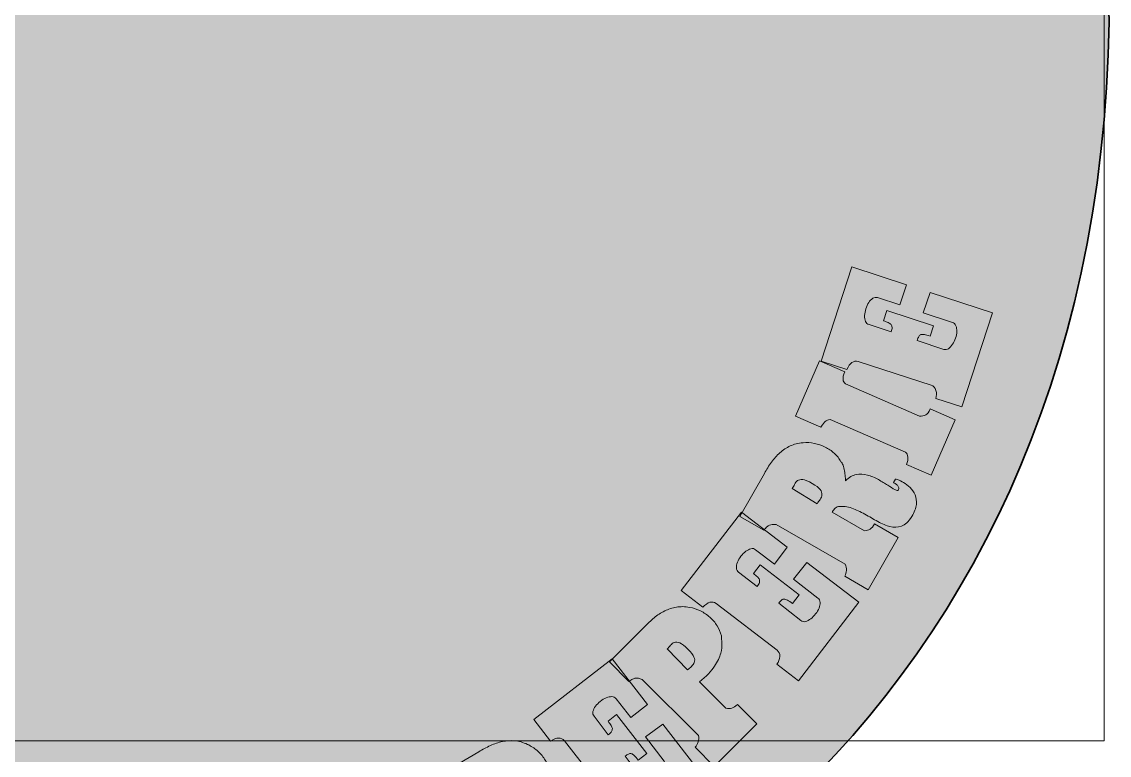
# Model space of a CAD drawing. Header units: millimetres. Extents: x 126.2 to 196.2, y -118.3 to -26.3.
# Drawn here: x 161.15 to 196.15, y -95.95 to -72.33 of the extents above; entities that cross this region are included whole.
import ezdxf

# ---------------------------------------------------------------- set-up
doc = ezdxf.new("R2010")
doc.units = ezdxf.units.MM
doc.header["$MEASUREMENT"] = 0
doc.layers.add('Layer 1', color=7, linetype='Continuous', lineweight=0)
picture_1 = doc.add_image_def('image1.png', size_in_pixel=(2001, 1330))

# ---------------------------------------------------------------- blocks, each defined once
blk = doc.blocks.new('Block_1')
at = {"layer": 'Layer 1'}
h = blk.add_hatch(color=250, dxfattribs=at)
h.dxf.hatch_style = 2
edge = h.paths.add_edge_path()
edge.add_spline(control_points=[(187.865, -80.229), (187.865, -80.229), (189.63, -80.804), (189.63, -80.804), (189.63, -80.804), (189.419, -81.453), (189.419, -81.453), (189.419, -81.453), (188.695, -81.217), (188.695, -81.217), (188.641, -81.2), (188.591, -81.207), (188.544, -81.238), (188.496, -81.269), (188.453, -81.314), (188.413, -81.373), (188.373, -81.433), (188.342, -81.5), (188.32, -81.574), (188.298, -81.648), (188.285, -81.721), (188.282, -81.793), (188.279, -81.864), (188.289, -81.927), (188.31, -81.98), (188.332, -82.034), (188.369, -82.069), (188.423, -82.086), (188.423, -82.086), (189.137, -82.319), (189.137, -82.319), (189.157, -82.259), (189.166, -82.211), (189.165, -82.175), (189.163, -82.139), (189.153, -82.109), (189.133, -82.084), (189.113, -82.059), (189.082, -82.038), (189.04, -82.02), (188.998, -82.003), (188.946, -81.984), (188.886, -81.964), (188.886, -81.964), (188.994, -81.632), (188.994, -81.632), (188.994, -81.632), (190.498, -82.122), (190.498, -82.122), (190.498, -82.122), (190.39, -82.454), (190.39, -82.454), (190.316, -82.43), (190.255, -82.414), (190.208, -82.406), (190.161, -82.398), (190.122, -82.399), (190.093, -82.408), (190.065, -82.417), (190.041, -82.437), (190.024, -82.469), (190.006, -82.5), (189.989, -82.541), (189.973, -82.591), (189.973, -82.591), (190.835, -82.883), (190.835, -82.883), (190.885, -82.899), (190.934, -82.891), (190.982, -82.859), (191.03, -82.826), (191.073, -82.779), (191.11, -82.719), (191.149, -82.66), (191.18, -82.593), (191.206, -82.52), (191.232, -82.447), (191.246, -82.375), (191.248, -82.305), (191.251, -82.235), (191.241, -82.174), (191.219, -82.121), (191.198, -82.067), (191.16, -82.032), (191.107, -82.014), (191.107, -82.014), (190.165, -81.708), (190.165, -81.708), (190.165, -81.708), (190.39, -81.052), (190.39, -81.052), (190.39, -81.052), (192.393, -81.704), (192.393, -81.704), (192.393, -81.704), (191.406, -84.733), (191.406, -84.733), (191.406, -84.733), (190.571, -84.461), (190.571, -84.461), (190.6, -84.374), (190.602, -84.287), (190.578, -84.202), (190.554, -84.116), (190.503, -84.061), (190.426, -84.036), (190.426, -84.036), (188.076, -83.27), (188.076, -83.27), (187.925, -83.232), (187.805, -83.319), (187.713, -83.53), (187.713, -83.53), (186.878, -83.258), (186.878, -83.258), (186.878, -83.258), (187.865, -80.229), (187.865, -80.229)], knot_values=[0, 0, 0, 0, 1, 1, 1, 2, 2, 2, 3, 3, 3, 4, 4, 4, 5, 5, 5, 6, 6, 6, 7, 7, 7, 8, 8, 8, 9, 9, 9, 10, 10, 10, 11, 11, 11, 12, 12, 12, 13, 13, 13, 14, 14, 14, 15, 15, 15, 16, 16, 16, 17, 17, 17, 18, 18, 18, 19, 19, 19, 20, 20, 20, 21, 21, 21, 22, 22, 22, 23, 23, 23, 24, 24, 24, 25, 25, 25, 26, 26, 26, 27, 27, 27, 28, 28, 28, 29, 29, 29, 30, 30, 30, 31, 31, 31, 32, 32, 32, 33, 33, 33, 34, 34, 34, 35, 35, 35, 36, 36, 36, 37, 37, 37, 38, 38, 38, 39, 39, 39, 39], degree=3, periodic=0)
h = blk.add_hatch(color=250, dxfattribs=at)
h.dxf.hatch_style = 2
edge = h.paths.add_edge_path()
edge.add_spline(control_points=[(187.645, -83.606), (187.6, -83.709), (187.58, -83.79), (187.586, -83.848), (187.591, -83.906), (187.618, -83.955), (187.666, -83.995), (187.666, -83.995), (190.045, -85.028), (190.045, -85.028), (190.127, -85.033), (190.194, -85.022), (190.247, -84.994), (190.299, -84.967), (190.347, -84.901), (190.393, -84.798), (190.393, -84.798), (191.198, -85.148), (191.198, -85.148), (191.198, -85.148), (190.425, -86.929), (190.425, -86.929), (190.425, -86.929), (189.629, -86.584), (189.629, -86.584), (189.666, -86.499), (189.681, -86.422), (189.675, -86.352), (189.668, -86.282), (189.643, -86.228), (189.598, -86.189), (189.598, -86.189), (187.171, -85.136), (187.171, -85.136), (187.137, -85.144), (187.107, -85.153), (187.082, -85.161), (187.058, -85.17), (187.035, -85.183), (187.014, -85.2), (186.992, -85.218), (186.971, -85.243), (186.95, -85.274), (186.929, -85.305), (186.903, -85.343), (186.872, -85.387), (186.872, -85.387), (186.056, -85.033), (186.056, -85.033), (186.056, -85.033), (186.83, -83.251), (186.83, -83.251), (186.83, -83.251), (187.645, -83.606), (187.645, -83.606)], knot_values=[0, 0, 0, 0, 1, 1, 1, 2, 2, 2, 3, 3, 3, 4, 4, 4, 5, 5, 5, 6, 6, 6, 7, 7, 7, 8, 8, 8, 9, 9, 9, 10, 10, 10, 11, 11, 11, 12, 12, 12, 13, 13, 13, 14, 14, 14, 15, 15, 15, 16, 16, 16, 17, 17, 17, 18, 18, 18, 18], degree=3, periodic=0)
h = blk.add_hatch(color=250, dxfattribs=at)
h.dxf.hatch_style = 2
edge = h.paths.add_edge_path()
edge.add_spline(control_points=[(186.597, -87.197), (186.465, -87.122), (186.363, -87.081), (186.29, -87.073), (186.217, -87.066), (186.16, -87.077), (186.119, -87.106), (186.078, -87.136), (186.047, -87.176), (186.026, -87.227), (186.004, -87.278), (185.98, -87.324), (185.952, -87.365), (185.952, -87.365), (186.759, -87.851), (186.759, -87.851), (186.786, -87.805), (186.815, -87.758), (186.849, -87.71), (186.883, -87.663), (186.902, -87.613), (186.907, -87.561), (186.913, -87.509), (186.894, -87.453), (186.85, -87.394), (186.807, -87.335), (186.723, -87.269), (186.597, -87.197)], knot_values=[0, 0, 0, 0, 1, 1, 1, 2, 2, 2, 3, 3, 3, 4, 4, 4, 5, 5, 5, 6, 6, 6, 7, 7, 7, 8, 8, 8, 9, 9, 9, 9], degree=3, periodic=0)
edge = h.paths.add_edge_path()
edge.add_spline(control_points=[(185.056, -86.876), (185.124, -86.749), (185.199, -86.628), (185.281, -86.514), (185.362, -86.4), (185.453, -86.299), (185.553, -86.209), (185.653, -86.12), (185.763, -86.047), (185.885, -85.991), (186.007, -85.935), (186.145, -85.9), (186.299, -85.886), (186.423, -85.876), (186.545, -85.883), (186.665, -85.907), (186.785, -85.931), (186.9, -85.97), (187.009, -86.025), (187.118, -86.079), (187.217, -86.146), (187.305, -86.227), (187.393, -86.308), (187.465, -86.399), (187.52, -86.5), (187.546, -86.519), (187.569, -86.556), (187.588, -86.612), (187.606, -86.668), (187.622, -86.728), (187.633, -86.793), (187.644, -86.859), (187.653, -86.922), (187.659, -86.982), (187.665, -87.042), (187.669, -87.085), (187.671, -87.111), (187.775, -87), (187.888, -86.934), (188.009, -86.914), (188.13, -86.894), (188.251, -86.899), (188.372, -86.93), (188.493, -86.96), (188.61, -87.008), (188.723, -87.073), (188.833, -87.136), (188.934, -87.196), (189.024, -87.254), (189.115, -87.312), (189.191, -87.36), (189.251, -87.396), (189.312, -87.433), (189.349, -87.439), (189.363, -87.414), (189.384, -87.378), (189.388, -87.344), (189.374, -87.314), (189.361, -87.284), (189.342, -87.259), (189.317, -87.239), (189.292, -87.218), (189.268, -87.203), (189.244, -87.191), (189.22, -87.179), (189.209, -87.172), (189.211, -87.169), (189.211, -87.169), (189.271, -87.063), (189.271, -87.063), (189.275, -87.057), (189.303, -87.063), (189.356, -87.081), (189.408, -87.099), (189.469, -87.129), (189.537, -87.169), (189.605, -87.21), (189.674, -87.264), (189.743, -87.33), (189.813, -87.397), (189.867, -87.475), (189.904, -87.566), (189.942, -87.656), (189.956, -87.76), (189.946, -87.876), (189.936, -87.993), (189.886, -88.122), (189.796, -88.266), (189.695, -88.428), (189.585, -88.529), (189.466, -88.571), (189.347, -88.612), (189.224, -88.618), (189.098, -88.586), (188.972, -88.554), (188.841, -88.5), (188.706, -88.423), (188.569, -88.344), (188.43, -88.265), (188.29, -88.187), (188.149, -88.109), (188.008, -88.044), (187.866, -87.99), (187.723, -87.937), (187.583, -87.922), (187.444, -87.944), (187.38, -87.956), (187.335, -87.982), (187.309, -88.019), (187.284, -88.058), (187.258, -88.092), (187.232, -88.122), (187.232, -88.122), (188.275, -88.718), (188.275, -88.718), (188.346, -88.715), (188.407, -88.697), (188.458, -88.665), (188.509, -88.633), (188.556, -88.579), (188.6, -88.502), (188.6, -88.502), (189.362, -88.938), (189.362, -88.938), (189.362, -88.938), (188.398, -90.624), (188.398, -90.624), (188.398, -90.624), (187.65, -90.184), (187.65, -90.184), (187.674, -90.128), (187.689, -90.066), (187.696, -89.997), (187.703, -89.928), (187.69, -89.861), (187.657, -89.798), (187.657, -89.798), (185.43, -88.523), (185.43, -88.523), (185.383, -88.52), (185.342, -88.52), (185.309, -88.521), (185.276, -88.522), (185.245, -88.529), (185.216, -88.54), (185.187, -88.552), (185.158, -88.572), (185.13, -88.599), (185.103, -88.625), (185.072, -88.659), (185.036, -88.7), (185.036, -88.7), (184.264, -88.258), (184.264, -88.258), (184.264, -88.258), (185.056, -86.876), (185.056, -86.876)], knot_values=[0, 0, 0, 0, 1, 1, 1, 2, 2, 2, 3, 3, 3, 4, 4, 4, 5, 5, 5, 6, 6, 6, 7, 7, 7, 8, 8, 8, 9, 9, 9, 10, 10, 10, 11, 11, 11, 12, 12, 12, 13, 13, 13, 14, 14, 14, 15, 15, 15, 16, 16, 16, 17, 17, 17, 18, 18, 18, 19, 19, 19, 20, 20, 20, 21, 21, 21, 22, 22, 22, 23, 23, 23, 24, 24, 24, 25, 25, 25, 26, 26, 26, 27, 27, 27, 28, 28, 28, 29, 29, 29, 30, 30, 30, 31, 31, 31, 32, 32, 32, 33, 33, 33, 34, 34, 34, 35, 35, 35, 36, 36, 36, 37, 37, 37, 38, 38, 38, 39, 39, 39, 40, 40, 40, 41, 41, 41, 42, 42, 42, 43, 43, 43, 44, 44, 44, 45, 45, 45, 46, 46, 46, 47, 47, 47, 48, 48, 48, 49, 49, 49, 50, 50, 50, 51, 51, 51, 52, 52, 52, 52], degree=3, periodic=0)
h = blk.add_hatch(color=250, dxfattribs=at)
h.dxf.hatch_style = 2
edge = h.paths.add_edge_path()
edge.add_spline(control_points=[(184.32, -88.121), (184.32, -88.121), (185.792, -89.253), (185.792, -89.253), (185.792, -89.253), (185.376, -89.794), (185.376, -89.794), (185.376, -89.794), (184.772, -89.33), (184.772, -89.33), (184.727, -89.295), (184.678, -89.285), (184.623, -89.299), (184.568, -89.312), (184.512, -89.34), (184.455, -89.383), (184.397, -89.425), (184.346, -89.478), (184.3, -89.541), (184.254, -89.603), (184.218, -89.668), (184.191, -89.734), (184.164, -89.801), (184.152, -89.863), (184.155, -89.92), (184.157, -89.978), (184.181, -90.023), (184.226, -90.058), (184.226, -90.058), (184.821, -90.516), (184.821, -90.516), (184.86, -90.465), (184.885, -90.423), (184.896, -90.389), (184.906, -90.355), (184.906, -90.323), (184.896, -90.293), (184.886, -90.263), (184.863, -90.233), (184.829, -90.202), (184.795, -90.171), (184.753, -90.136), (184.703, -90.098), (184.703, -90.098), (184.916, -89.821), (184.916, -89.821), (184.916, -89.821), (186.17, -90.785), (186.17, -90.785), (186.17, -90.785), (185.957, -91.062), (185.957, -91.062), (185.895, -91.015), (185.844, -90.979), (185.802, -90.956), (185.76, -90.933), (185.723, -90.92), (185.693, -90.919), (185.663, -90.918), (185.634, -90.93), (185.607, -90.953), (185.58, -90.977), (185.55, -91.009), (185.518, -91.051), (185.518, -91.051), (186.233, -91.615), (186.233, -91.615), (186.275, -91.647), (186.324, -91.656), (186.38, -91.641), (186.435, -91.626), (186.491, -91.596), (186.547, -91.553), (186.603, -91.509), (186.656, -91.457), (186.704, -91.396), (186.753, -91.336), (186.79, -91.273), (186.815, -91.208), (186.841, -91.143), (186.852, -91.082), (186.85, -91.025), (186.848, -90.967), (186.824, -90.921), (186.779, -90.887), (186.779, -90.887), (185.995, -90.284), (185.995, -90.284), (185.995, -90.284), (186.426, -89.74), (186.426, -89.74), (186.426, -89.74), (188.095, -91.024), (188.095, -91.024), (188.095, -91.024), (186.153, -93.55), (186.153, -93.55), (186.153, -93.55), (185.457, -93.014), (185.457, -93.014), (185.513, -92.941), (185.544, -92.86), (185.55, -92.772), (185.556, -92.683), (185.527, -92.614), (185.463, -92.564), (185.463, -92.564), (183.503, -91.058), (183.503, -91.058), (183.374, -90.972), (183.231, -91.013), (183.074, -91.182), (183.074, -91.182), (182.378, -90.646), (182.378, -90.646), (182.378, -90.646), (184.32, -88.121), (184.32, -88.121)], knot_values=[0, 0, 0, 0, 1, 1, 1, 2, 2, 2, 3, 3, 3, 4, 4, 4, 5, 5, 5, 6, 6, 6, 7, 7, 7, 8, 8, 8, 9, 9, 9, 10, 10, 10, 11, 11, 11, 12, 12, 12, 13, 13, 13, 14, 14, 14, 15, 15, 15, 16, 16, 16, 17, 17, 17, 18, 18, 18, 19, 19, 19, 20, 20, 20, 21, 21, 21, 22, 22, 22, 23, 23, 23, 24, 24, 24, 25, 25, 25, 26, 26, 26, 27, 27, 27, 28, 28, 28, 29, 29, 29, 30, 30, 30, 31, 31, 31, 32, 32, 32, 33, 33, 33, 34, 34, 34, 35, 35, 35, 36, 36, 36, 37, 37, 37, 38, 38, 38, 39, 39, 39, 39], degree=3, periodic=0)
h = blk.add_hatch(color=250, dxfattribs=at)
h.dxf.hatch_style = 2
edge = h.paths.add_edge_path()
edge.add_spline(control_points=[(182.597, -92.529), (182.489, -92.422), (182.401, -92.356), (182.333, -92.33), (182.264, -92.303), (182.206, -92.299), (182.159, -92.317), (182.111, -92.334), (182.071, -92.365), (182.037, -92.408), (182.003, -92.452), (181.968, -92.49), (181.931, -92.523), (181.931, -92.523), (182.582, -93.203), (182.582, -93.203), (182.62, -93.166), (182.661, -93.128), (182.705, -93.091), (182.75, -93.053), (182.782, -93.01), (182.801, -92.961), (182.82, -92.913), (182.816, -92.854), (182.79, -92.786), (182.763, -92.717), (182.699, -92.632), (182.597, -92.529)], knot_values=[0, 0, 0, 0, 1, 1, 1, 2, 2, 2, 3, 3, 3, 4, 4, 4, 5, 5, 5, 6, 6, 6, 7, 7, 7, 8, 8, 8, 9, 9, 9, 9], degree=3, periodic=0)
edge = h.paths.add_edge_path()
edge.add_spline(control_points=[(181.193, -91.816), (181.293, -91.711), (181.397, -91.614), (181.505, -91.526), (181.613, -91.437), (181.727, -91.363), (181.847, -91.303), (181.967, -91.243), (182.093, -91.202), (182.225, -91.179), (182.357, -91.157), (182.499, -91.159), (182.652, -91.186), (182.774, -91.209), (182.89, -91.247), (183, -91.302), (183.11, -91.357), (183.21, -91.425), (183.301, -91.506), (183.392, -91.586), (183.47, -91.677), (183.533, -91.778), (183.597, -91.879), (183.643, -91.986), (183.67, -92.098), (183.673, -92.166), (183.678, -92.246), (183.687, -92.34), (183.696, -92.433), (183.684, -92.542), (183.65, -92.665), (183.616, -92.789), (183.549, -92.927), (183.448, -93.081), (183.347, -93.234), (183.187, -93.403), (182.968, -93.588), (182.968, -93.588), (183.818, -94.437), (183.818, -94.437), (183.888, -94.452), (183.952, -94.45), (184.009, -94.433), (184.066, -94.415), (184.126, -94.375), (184.188, -94.313), (184.188, -94.313), (184.81, -94.934), (184.81, -94.934), (184.81, -94.934), (183.438, -96.308), (183.438, -96.308), (183.438, -96.308), (182.831, -95.688), (182.831, -95.688), (182.868, -95.64), (182.9, -95.584), (182.925, -95.519), (182.949, -95.454), (182.955, -95.387), (182.939, -95.317), (182.939, -95.317), (181.123, -93.504), (181.123, -93.504), (181.078, -93.489), (181.039, -93.477), (181.007, -93.47), (180.975, -93.463), (180.943, -93.461), (180.912, -93.464), (180.881, -93.468), (180.848, -93.48), (180.814, -93.498), (180.781, -93.517), (180.741, -93.541), (180.697, -93.571), (180.697, -93.571), (180.068, -92.943), (180.068, -92.943), (180.068, -92.943), (181.193, -91.816), (181.193, -91.816)], knot_values=[0, 0, 0, 0, 1, 1, 1, 2, 2, 2, 3, 3, 3, 4, 4, 4, 5, 5, 5, 6, 6, 6, 7, 7, 7, 8, 8, 8, 9, 9, 9, 10, 10, 10, 11, 11, 11, 12, 12, 12, 13, 13, 13, 14, 14, 14, 15, 15, 15, 16, 16, 16, 17, 17, 17, 18, 18, 18, 19, 19, 19, 20, 20, 20, 21, 21, 21, 22, 22, 22, 23, 23, 23, 24, 24, 24, 25, 25, 25, 26, 26, 26, 27, 27, 27, 27], degree=3, periodic=0)
h = blk.add_hatch(color=250, dxfattribs=at)
h.dxf.hatch_style = 2
edge = h.paths.add_edge_path()
edge.add_spline(control_points=[(180.154, -92.844), (180.154, -92.844), (181.292, -94.311), (181.292, -94.311), (181.292, -94.311), (180.753, -94.73), (180.753, -94.73), (180.753, -94.73), (180.286, -94.128), (180.286, -94.128), (180.251, -94.083), (180.206, -94.06), (180.149, -94.06), (180.093, -94.059), (180.031, -94.072), (179.965, -94.099), (179.899, -94.126), (179.836, -94.163), (179.775, -94.212), (179.715, -94.261), (179.664, -94.315), (179.621, -94.372), (179.579, -94.429), (179.551, -94.486), (179.539, -94.543), (179.527, -94.599), (179.539, -94.65), (179.573, -94.694), (179.573, -94.694), (180.033, -95.288), (180.033, -95.288), (180.084, -95.249), (180.118, -95.214), (180.137, -95.184), (180.156, -95.154), (180.164, -95.123), (180.162, -95.091), (180.16, -95.059), (180.146, -95.024), (180.121, -94.986), (180.095, -94.947), (180.063, -94.903), (180.024, -94.853), (180.024, -94.853), (180.3, -94.639), (180.3, -94.639), (180.3, -94.639), (181.27, -95.889), (181.27, -95.889), (181.27, -95.889), (180.994, -96.103), (180.994, -96.103), (180.947, -96.042), (180.906, -95.994), (180.871, -95.961), (180.836, -95.928), (180.804, -95.907), (180.775, -95.898), (180.746, -95.889), (180.715, -95.893), (180.683, -95.909), (180.651, -95.925), (180.614, -95.949), (180.572, -95.982), (180.572, -95.982), (181.122, -96.707), (181.122, -96.707), (181.154, -96.749), (181.199, -96.77), (181.257, -96.77), (181.315, -96.77), (181.377, -96.755), (181.442, -96.727), (181.507, -96.699), (181.571, -96.661), (181.633, -96.615), (181.695, -96.569), (181.747, -96.518), (181.788, -96.461), (181.829, -96.405), (181.856, -96.349), (181.868, -96.292), (181.88, -96.236), (181.869, -96.186), (181.834, -96.141), (181.834, -96.141), (181.228, -95.359), (181.228, -95.359), (181.228, -95.359), (181.782, -94.943), (181.782, -94.943), (181.782, -94.943), (183.073, -96.607), (183.073, -96.607), (183.073, -96.607), (180.556, -98.559), (180.556, -98.559), (180.556, -98.559), (180.018, -97.865), (180.018, -97.865), (180.09, -97.809), (180.14, -97.739), (180.169, -97.654), (180.197, -97.57), (180.186, -97.496), (180.136, -97.431), (180.136, -97.431), (178.622, -95.479), (178.622, -95.479), (178.518, -95.363), (178.369, -95.367), (178.175, -95.49), (178.175, -95.49), (177.637, -94.797), (177.637, -94.797), (177.637, -94.797), (180.154, -92.844), (180.154, -92.844)], knot_values=[0, 0, 0, 0, 1, 1, 1, 2, 2, 2, 3, 3, 3, 4, 4, 4, 5, 5, 5, 6, 6, 6, 7, 7, 7, 8, 8, 8, 9, 9, 9, 10, 10, 10, 11, 11, 11, 12, 12, 12, 13, 13, 13, 14, 14, 14, 15, 15, 15, 16, 16, 16, 17, 17, 17, 18, 18, 18, 19, 19, 19, 20, 20, 20, 21, 21, 21, 22, 22, 22, 23, 23, 23, 24, 24, 24, 25, 25, 25, 26, 26, 26, 27, 27, 27, 28, 28, 28, 29, 29, 29, 30, 30, 30, 31, 31, 31, 32, 32, 32, 33, 33, 33, 34, 34, 34, 35, 35, 35, 36, 36, 36, 37, 37, 37, 38, 38, 38, 39, 39, 39, 39], degree=3, periodic=0)
h = blk.add_hatch(color=250, dxfattribs=at)
h.dxf.hatch_style = 2
edge = h.paths.add_edge_path()
edge.add_spline(control_points=[(177.04, -96.883), (176.964, -96.752), (176.895, -96.666), (176.835, -96.623), (176.775, -96.58), (176.72, -96.562), (176.67, -96.567), (176.62, -96.572), (176.573, -96.591), (176.529, -96.625), (176.486, -96.659), (176.442, -96.687), (176.398, -96.709), (176.398, -96.709), (176.856, -97.531), (176.856, -97.531), (176.902, -97.504), (176.951, -97.479), (177.004, -97.454), (177.057, -97.429), (177.099, -97.395), (177.129, -97.353), (177.159, -97.311), (177.171, -97.253), (177.162, -97.18), (177.154, -97.107), (177.114, -97.008), (177.04, -96.883)], knot_values=[0, 0, 0, 0, 1, 1, 1, 2, 2, 2, 3, 3, 3, 4, 4, 4, 5, 5, 5, 6, 6, 6, 7, 7, 7, 8, 8, 8, 9, 9, 9, 9], degree=3, periodic=0)
edge = h.paths.add_edge_path()
edge.add_spline(control_points=[(175.862, -95.839), (175.985, -95.762), (176.11, -95.695), (176.237, -95.637), (176.365, -95.578), (176.494, -95.535), (176.625, -95.507), (176.756, -95.479), (176.888, -95.471), (177.021, -95.483), (177.155, -95.494), (177.292, -95.532), (177.432, -95.597), (177.545, -95.65), (177.648, -95.716), (177.74, -95.797), (177.832, -95.878), (177.913, -95.969), (177.981, -96.07), (178.048, -96.172), (178.1, -96.279), (178.136, -96.393), (178.172, -96.507), (178.19, -96.621), (178.188, -96.737), (178.201, -96.766), (178.202, -96.81), (178.191, -96.867), (178.18, -96.925), (178.163, -96.985), (178.14, -97.047), (178.117, -97.11), (178.094, -97.169), (178.069, -97.224), (178.044, -97.28), (178.026, -97.319), (178.015, -97.342), (178.161, -97.297), (178.291, -97.296), (178.406, -97.339), (178.522, -97.382), (178.624, -97.446), (178.714, -97.533), (178.803, -97.619), (178.881, -97.719), (178.947, -97.831), (179.012, -97.941), (179.069, -98.043), (179.119, -98.139), (179.169, -98.234), (179.211, -98.313), (179.245, -98.374), (179.279, -98.436), (179.308, -98.46), (179.333, -98.446), (179.369, -98.424), (179.389, -98.397), (179.393, -98.364), (179.396, -98.332), (179.392, -98.301), (179.38, -98.27), (179.369, -98.24), (179.355, -98.215), (179.341, -98.192), (179.325, -98.171), (179.32, -98.159), (179.323, -98.157), (179.323, -98.157), (179.428, -98.095), (179.428, -98.095), (179.434, -98.092), (179.455, -98.111), (179.492, -98.152), (179.529, -98.195), (179.567, -98.25), (179.605, -98.319), (179.644, -98.388), (179.677, -98.469), (179.705, -98.562), (179.732, -98.654), (179.74, -98.748), (179.728, -98.846), (179.715, -98.943), (179.676, -99.04), (179.61, -99.136), (179.543, -99.232), (179.435, -99.32), (179.286, -99.4), (179.118, -99.49), (178.972, -99.524), (178.848, -99.501), (178.724, -99.477), (178.615, -99.421), (178.521, -99.331), (178.427, -99.24), (178.341, -99.128), (178.262, -98.995), (178.182, -98.858), (178.1, -98.721), (178.017, -98.583), (177.934, -98.446), (177.844, -98.319), (177.747, -98.202), (177.65, -98.085), (177.536, -98.002), (177.404, -97.952), (177.343, -97.931), (177.291, -97.931), (177.25, -97.951), (177.209, -97.971), (177.17, -97.988), (177.132, -98.001), (177.132, -98.001), (177.741, -99.037), (177.741, -99.037), (177.805, -99.069), (177.866, -99.084), (177.926, -99.082), (177.986, -99.079), (178.054, -99.055), (178.13, -99.011), (178.13, -99.011), (178.575, -99.768), (178.575, -99.768), (178.575, -99.768), (176.901, -100.752), (176.901, -100.752), (176.901, -100.752), (176.471, -99.998), (176.471, -99.998), (176.519, -99.962), (176.563, -99.915), (176.604, -99.859), (176.644, -99.802), (176.666, -99.738), (176.669, -99.667), (176.669, -99.667), (175.369, -97.454), (175.369, -97.454), (175.329, -97.428), (175.294, -97.408), (175.265, -97.392), (175.235, -97.377), (175.205, -97.367), (175.174, -97.363), (175.143, -97.359), (175.109, -97.361), (175.071, -97.371), (175.034, -97.38), (174.99, -97.394), (174.939, -97.412), (174.939, -97.412), (174.489, -96.645), (174.489, -96.645), (174.489, -96.645), (175.862, -95.839), (175.862, -95.839)], knot_values=[0, 0, 0, 0, 1, 1, 1, 2, 2, 2, 3, 3, 3, 4, 4, 4, 5, 5, 5, 6, 6, 6, 7, 7, 7, 8, 8, 8, 9, 9, 9, 10, 10, 10, 11, 11, 11, 12, 12, 12, 13, 13, 13, 14, 14, 14, 15, 15, 15, 16, 16, 16, 17, 17, 17, 18, 18, 18, 19, 19, 19, 20, 20, 20, 21, 21, 21, 22, 22, 22, 23, 23, 23, 24, 24, 24, 25, 25, 25, 26, 26, 26, 27, 27, 27, 28, 28, 28, 29, 29, 29, 30, 30, 30, 31, 31, 31, 32, 32, 32, 33, 33, 33, 34, 34, 34, 35, 35, 35, 36, 36, 36, 37, 37, 37, 38, 38, 38, 39, 39, 39, 40, 40, 40, 41, 41, 41, 42, 42, 42, 43, 43, 43, 44, 44, 44, 45, 45, 45, 46, 46, 46, 47, 47, 47, 48, 48, 48, 49, 49, 49, 50, 50, 50, 51, 51, 51, 52, 52, 52, 52], degree=3, periodic=0)
for points, knots in [([(187.865, -80.229), (187.865, -80.229), (189.63, -80.804), (189.63, -80.804), (189.63, -80.804), (189.419, -81.453), (189.419, -81.453), (189.419, -81.453), (188.695, -81.217), (188.695, -81.217), (188.641, -81.2), (188.591, -81.207), (188.544, -81.238), (188.496, -81.269), (188.453, -81.314), (188.413, -81.373), (188.373, -81.433), (188.342, -81.5), (188.32, -81.574), (188.298, -81.648), (188.285, -81.721), (188.282, -81.793), (188.279, -81.864), (188.289, -81.927), (188.31, -81.98), (188.332, -82.034), (188.369, -82.069), (188.423, -82.086), (188.423, -82.086), (189.137, -82.319), (189.137, -82.319), (189.157, -82.259), (189.166, -82.211), (189.165, -82.175), (189.163, -82.139), (189.153, -82.109), (189.133, -82.084), (189.113, -82.059), (189.082, -82.038), (189.04, -82.02), (188.998, -82.003), (188.946, -81.984), (188.886, -81.964), (188.886, -81.964), (188.994, -81.632), (188.994, -81.632), (188.994, -81.632), (190.498, -82.122), (190.498, -82.122), (190.498, -82.122), (190.39, -82.454), (190.39, -82.454), (190.316, -82.43), (190.255, -82.414), (190.208, -82.406), (190.161, -82.398), (190.122, -82.399), (190.093, -82.408), (190.065, -82.417), (190.041, -82.437), (190.024, -82.469), (190.006, -82.5), (189.989, -82.541), (189.973, -82.591), (189.973, -82.591), (190.835, -82.883), (190.835, -82.883), (190.885, -82.899), (190.934, -82.891), (190.982, -82.859), (191.03, -82.826), (191.073, -82.779), (191.11, -82.719), (191.149, -82.66), (191.18, -82.593), (191.206, -82.52), (191.232, -82.447), (191.246, -82.375), (191.248, -82.305), (191.251, -82.235), (191.241, -82.174), (191.219, -82.121), (191.198, -82.067), (191.16, -82.032), (191.107, -82.014), (191.107, -82.014), (190.165, -81.708), (190.165, -81.708), (190.165, -81.708), (190.39, -81.052), (190.39, -81.052), (190.39, -81.052), (192.393, -81.704), (192.393, -81.704), (192.393, -81.704), (191.406, -84.733), (191.406, -84.733), (191.406, -84.733), (190.571, -84.461), (190.571, -84.461), (190.6, -84.374), (190.602, -84.287), (190.578, -84.202), (190.554, -84.116), (190.503, -84.061), (190.426, -84.036), (190.426, -84.036), (188.076, -83.27), (188.076, -83.27), (187.925, -83.232), (187.805, -83.319), (187.713, -83.53), (187.713, -83.53), (186.878, -83.258), (186.878, -83.258), (186.878, -83.258), (187.865, -80.229), (187.865, -80.229)], [0, 0, 0, 0, 1, 1, 1, 2, 2, 2, 3, 3, 3, 4, 4, 4, 5, 5, 5, 6, 6, 6, 7, 7, 7, 8, 8, 8, 9, 9, 9, 10, 10, 10, 11, 11, 11, 12, 12, 12, 13, 13, 13, 14, 14, 14, 15, 15, 15, 16, 16, 16, 17, 17, 17, 18, 18, 18, 19, 19, 19, 20, 20, 20, 21, 21, 21, 22, 22, 22, 23, 23, 23, 24, 24, 24, 25, 25, 25, 26, 26, 26, 27, 27, 27, 28, 28, 28, 29, 29, 29, 30, 30, 30, 31, 31, 31, 32, 32, 32, 33, 33, 33, 34, 34, 34, 35, 35, 35, 36, 36, 36, 37, 37, 37, 38, 38, 38, 39, 39, 39, 39]), ([(187.645, -83.606), (187.6, -83.709), (187.58, -83.79), (187.586, -83.848), (187.591, -83.906), (187.618, -83.955), (187.666, -83.995), (187.666, -83.995), (190.045, -85.028), (190.045, -85.028), (190.127, -85.033), (190.194, -85.022), (190.247, -84.994), (190.299, -84.967), (190.347, -84.901), (190.393, -84.798), (190.393, -84.798), (191.198, -85.148), (191.198, -85.148), (191.198, -85.148), (190.425, -86.929), (190.425, -86.929), (190.425, -86.929), (189.629, -86.584), (189.629, -86.584), (189.666, -86.499), (189.681, -86.422), (189.675, -86.352), (189.668, -86.282), (189.643, -86.228), (189.598, -86.189), (189.598, -86.189), (187.171, -85.136), (187.171, -85.136), (187.137, -85.144), (187.107, -85.153), (187.082, -85.161), (187.058, -85.17), (187.035, -85.183), (187.014, -85.2), (186.992, -85.218), (186.971, -85.243), (186.95, -85.274), (186.929, -85.305), (186.903, -85.343), (186.872, -85.387), (186.872, -85.387), (186.056, -85.033), (186.056, -85.033), (186.056, -85.033), (186.83, -83.251), (186.83, -83.251), (186.83, -83.251), (187.645, -83.606), (187.645, -83.606)], [0, 0, 0, 0, 1, 1, 1, 2, 2, 2, 3, 3, 3, 4, 4, 4, 5, 5, 5, 6, 6, 6, 7, 7, 7, 8, 8, 8, 9, 9, 9, 10, 10, 10, 11, 11, 11, 12, 12, 12, 13, 13, 13, 14, 14, 14, 15, 15, 15, 16, 16, 16, 17, 17, 17, 18, 18, 18, 18]), ([(185.056, -86.876), (185.124, -86.749), (185.199, -86.628), (185.281, -86.514), (185.362, -86.4), (185.453, -86.299), (185.553, -86.209), (185.653, -86.12), (185.763, -86.047), (185.885, -85.991), (186.007, -85.935), (186.145, -85.9), (186.299, -85.886), (186.423, -85.876), (186.545, -85.883), (186.665, -85.907), (186.785, -85.931), (186.9, -85.97), (187.009, -86.025), (187.118, -86.079), (187.217, -86.146), (187.305, -86.227), (187.393, -86.308), (187.465, -86.399), (187.52, -86.5), (187.546, -86.519), (187.569, -86.556), (187.588, -86.612), (187.606, -86.668), (187.622, -86.728), (187.633, -86.793), (187.644, -86.859), (187.653, -86.922), (187.659, -86.982), (187.665, -87.042), (187.669, -87.085), (187.671, -87.111), (187.775, -87), (187.888, -86.934), (188.009, -86.914), (188.13, -86.894), (188.251, -86.899), (188.372, -86.93), (188.493, -86.96), (188.61, -87.008), (188.723, -87.073), (188.833, -87.136), (188.934, -87.196), (189.024, -87.254), (189.115, -87.312), (189.191, -87.36), (189.251, -87.396), (189.312, -87.433), (189.349, -87.439), (189.363, -87.414), (189.384, -87.378), (189.388, -87.344), (189.374, -87.314), (189.361, -87.284), (189.342, -87.259), (189.317, -87.239), (189.292, -87.218), (189.268, -87.203), (189.244, -87.191), (189.22, -87.179), (189.209, -87.172), (189.211, -87.169), (189.211, -87.169), (189.271, -87.063), (189.271, -87.063), (189.275, -87.057), (189.303, -87.063), (189.356, -87.081), (189.408, -87.099), (189.469, -87.129), (189.537, -87.169), (189.605, -87.21), (189.674, -87.264), (189.743, -87.33), (189.813, -87.397), (189.867, -87.475), (189.904, -87.566), (189.942, -87.656), (189.956, -87.76), (189.946, -87.876), (189.936, -87.993), (189.886, -88.122), (189.796, -88.266), (189.695, -88.428), (189.585, -88.529), (189.466, -88.571), (189.347, -88.612), (189.224, -88.618), (189.098, -88.586), (188.972, -88.554), (188.841, -88.5), (188.706, -88.423), (188.569, -88.344), (188.43, -88.265), (188.29, -88.187), (188.149, -88.109), (188.008, -88.044), (187.866, -87.99), (187.723, -87.937), (187.583, -87.922), (187.444, -87.944), (187.38, -87.956), (187.335, -87.982), (187.309, -88.019), (187.284, -88.058), (187.258, -88.092), (187.232, -88.122), (187.232, -88.122), (188.275, -88.718), (188.275, -88.718), (188.346, -88.715), (188.407, -88.697), (188.458, -88.665), (188.509, -88.633), (188.556, -88.579), (188.6, -88.502), (188.6, -88.502), (189.362, -88.938), (189.362, -88.938), (189.362, -88.938), (188.398, -90.624), (188.398, -90.624), (188.398, -90.624), (187.65, -90.184), (187.65, -90.184), (187.674, -90.128), (187.689, -90.066), (187.696, -89.997), (187.703, -89.928), (187.69, -89.861), (187.657, -89.798), (187.657, -89.798), (185.43, -88.523), (185.43, -88.523), (185.383, -88.52), (185.342, -88.52), (185.309, -88.521), (185.276, -88.522), (185.245, -88.529), (185.216, -88.54), (185.187, -88.552), (185.158, -88.572), (185.13, -88.599), (185.103, -88.625), (185.072, -88.659), (185.036, -88.7), (185.036, -88.7), (184.264, -88.258), (184.264, -88.258), (184.264, -88.258), (185.056, -86.876), (185.056, -86.876)], [0, 0, 0, 0, 1, 1, 1, 2, 2, 2, 3, 3, 3, 4, 4, 4, 5, 5, 5, 6, 6, 6, 7, 7, 7, 8, 8, 8, 9, 9, 9, 10, 10, 10, 11, 11, 11, 12, 12, 12, 13, 13, 13, 14, 14, 14, 15, 15, 15, 16, 16, 16, 17, 17, 17, 18, 18, 18, 19, 19, 19, 20, 20, 20, 21, 21, 21, 22, 22, 22, 23, 23, 23, 24, 24, 24, 25, 25, 25, 26, 26, 26, 27, 27, 27, 28, 28, 28, 29, 29, 29, 30, 30, 30, 31, 31, 31, 32, 32, 32, 33, 33, 33, 34, 34, 34, 35, 35, 35, 36, 36, 36, 37, 37, 37, 38, 38, 38, 39, 39, 39, 40, 40, 40, 41, 41, 41, 42, 42, 42, 43, 43, 43, 44, 44, 44, 45, 45, 45, 46, 46, 46, 47, 47, 47, 48, 48, 48, 49, 49, 49, 50, 50, 50, 51, 51, 51, 52, 52, 52, 52]), ([(186.597, -87.197), (186.465, -87.122), (186.363, -87.081), (186.29, -87.073), (186.217, -87.066), (186.16, -87.077), (186.119, -87.106), (186.078, -87.136), (186.047, -87.176), (186.026, -87.227), (186.004, -87.278), (185.98, -87.324), (185.952, -87.365), (185.952, -87.365), (186.759, -87.851), (186.759, -87.851), (186.786, -87.805), (186.815, -87.758), (186.849, -87.71), (186.883, -87.663), (186.902, -87.613), (186.907, -87.561), (186.913, -87.509), (186.894, -87.453), (186.85, -87.394), (186.807, -87.335), (186.723, -87.269), (186.597, -87.197)], [0, 0, 0, 0, 1, 1, 1, 2, 2, 2, 3, 3, 3, 4, 4, 4, 5, 5, 5, 6, 6, 6, 7, 7, 7, 8, 8, 8, 9, 9, 9, 9]), ([(184.32, -88.121), (184.32, -88.121), (185.792, -89.253), (185.792, -89.253), (185.792, -89.253), (185.376, -89.794), (185.376, -89.794), (185.376, -89.794), (184.772, -89.33), (184.772, -89.33), (184.727, -89.295), (184.678, -89.285), (184.623, -89.299), (184.568, -89.312), (184.512, -89.34), (184.455, -89.383), (184.397, -89.425), (184.346, -89.478), (184.3, -89.541), (184.254, -89.603), (184.218, -89.668), (184.191, -89.734), (184.164, -89.801), (184.152, -89.863), (184.155, -89.92), (184.157, -89.978), (184.181, -90.023), (184.226, -90.058), (184.226, -90.058), (184.821, -90.516), (184.821, -90.516), (184.86, -90.465), (184.885, -90.423), (184.896, -90.389), (184.906, -90.355), (184.906, -90.323), (184.896, -90.293), (184.886, -90.263), (184.863, -90.233), (184.829, -90.202), (184.795, -90.171), (184.753, -90.136), (184.703, -90.098), (184.703, -90.098), (184.916, -89.821), (184.916, -89.821), (184.916, -89.821), (186.17, -90.785), (186.17, -90.785), (186.17, -90.785), (185.957, -91.062), (185.957, -91.062), (185.895, -91.015), (185.844, -90.979), (185.802, -90.956), (185.76, -90.933), (185.723, -90.92), (185.693, -90.919), (185.663, -90.918), (185.634, -90.93), (185.607, -90.953), (185.58, -90.977), (185.55, -91.009), (185.518, -91.051), (185.518, -91.051), (186.233, -91.615), (186.233, -91.615), (186.275, -91.647), (186.324, -91.656), (186.38, -91.641), (186.435, -91.626), (186.491, -91.596), (186.547, -91.553), (186.603, -91.509), (186.656, -91.457), (186.704, -91.396), (186.753, -91.336), (186.79, -91.273), (186.815, -91.208), (186.841, -91.143), (186.852, -91.082), (186.85, -91.025), (186.848, -90.967), (186.824, -90.921), (186.779, -90.887), (186.779, -90.887), (185.995, -90.284), (185.995, -90.284), (185.995, -90.284), (186.426, -89.74), (186.426, -89.74), (186.426, -89.74), (188.095, -91.024), (188.095, -91.024), (188.095, -91.024), (186.153, -93.55), (186.153, -93.55), (186.153, -93.55), (185.457, -93.014), (185.457, -93.014), (185.513, -92.941), (185.544, -92.86), (185.55, -92.772), (185.556, -92.683), (185.527, -92.614), (185.463, -92.564), (185.463, -92.564), (183.503, -91.058), (183.503, -91.058), (183.374, -90.972), (183.231, -91.013), (183.074, -91.182), (183.074, -91.182), (182.378, -90.646), (182.378, -90.646), (182.378, -90.646), (184.32, -88.121), (184.32, -88.121)], [0, 0, 0, 0, 1, 1, 1, 2, 2, 2, 3, 3, 3, 4, 4, 4, 5, 5, 5, 6, 6, 6, 7, 7, 7, 8, 8, 8, 9, 9, 9, 10, 10, 10, 11, 11, 11, 12, 12, 12, 13, 13, 13, 14, 14, 14, 15, 15, 15, 16, 16, 16, 17, 17, 17, 18, 18, 18, 19, 19, 19, 20, 20, 20, 21, 21, 21, 22, 22, 22, 23, 23, 23, 24, 24, 24, 25, 25, 25, 26, 26, 26, 27, 27, 27, 28, 28, 28, 29, 29, 29, 30, 30, 30, 31, 31, 31, 32, 32, 32, 33, 33, 33, 34, 34, 34, 35, 35, 35, 36, 36, 36, 37, 37, 37, 38, 38, 38, 39, 39, 39, 39]), ([(181.193, -91.816), (181.293, -91.711), (181.397, -91.614), (181.505, -91.526), (181.613, -91.437), (181.727, -91.363), (181.847, -91.303), (181.967, -91.243), (182.093, -91.202), (182.225, -91.179), (182.357, -91.157), (182.499, -91.159), (182.652, -91.186), (182.774, -91.209), (182.89, -91.247), (183, -91.302), (183.11, -91.357), (183.21, -91.425), (183.301, -91.506), (183.392, -91.586), (183.47, -91.677), (183.533, -91.778), (183.597, -91.879), (183.643, -91.986), (183.67, -92.098), (183.673, -92.166), (183.678, -92.246), (183.687, -92.34), (183.696, -92.433), (183.684, -92.542), (183.65, -92.665), (183.616, -92.789), (183.549, -92.927), (183.448, -93.081), (183.347, -93.234), (183.187, -93.403), (182.968, -93.588), (182.968, -93.588), (183.818, -94.437), (183.818, -94.437), (183.888, -94.452), (183.952, -94.45), (184.009, -94.433), (184.066, -94.415), (184.126, -94.375), (184.188, -94.313), (184.188, -94.313), (184.81, -94.934), (184.81, -94.934), (184.81, -94.934), (183.438, -96.308), (183.438, -96.308), (183.438, -96.308), (182.831, -95.688), (182.831, -95.688), (182.868, -95.64), (182.9, -95.584), (182.925, -95.519), (182.949, -95.454), (182.955, -95.387), (182.939, -95.317), (182.939, -95.317), (181.123, -93.504), (181.123, -93.504), (181.078, -93.489), (181.039, -93.477), (181.007, -93.47), (180.975, -93.463), (180.943, -93.461), (180.912, -93.464), (180.881, -93.468), (180.848, -93.48), (180.814, -93.498), (180.781, -93.517), (180.741, -93.541), (180.697, -93.571), (180.697, -93.571), (180.068, -92.943), (180.068, -92.943), (180.068, -92.943), (181.193, -91.816), (181.193, -91.816)], [0, 0, 0, 0, 1, 1, 1, 2, 2, 2, 3, 3, 3, 4, 4, 4, 5, 5, 5, 6, 6, 6, 7, 7, 7, 8, 8, 8, 9, 9, 9, 10, 10, 10, 11, 11, 11, 12, 12, 12, 13, 13, 13, 14, 14, 14, 15, 15, 15, 16, 16, 16, 17, 17, 17, 18, 18, 18, 19, 19, 19, 20, 20, 20, 21, 21, 21, 22, 22, 22, 23, 23, 23, 24, 24, 24, 25, 25, 25, 26, 26, 26, 27, 27, 27, 27]), ([(182.597, -92.529), (182.489, -92.422), (182.401, -92.356), (182.333, -92.33), (182.264, -92.303), (182.206, -92.299), (182.159, -92.317), (182.111, -92.334), (182.071, -92.365), (182.037, -92.408), (182.003, -92.452), (181.968, -92.49), (181.931, -92.523), (181.931, -92.523), (182.582, -93.203), (182.582, -93.203), (182.62, -93.166), (182.661, -93.128), (182.705, -93.091), (182.75, -93.053), (182.782, -93.01), (182.801, -92.961), (182.82, -92.913), (182.816, -92.854), (182.79, -92.786), (182.763, -92.717), (182.699, -92.632), (182.597, -92.529)], [0, 0, 0, 0, 1, 1, 1, 2, 2, 2, 3, 3, 3, 4, 4, 4, 5, 5, 5, 6, 6, 6, 7, 7, 7, 8, 8, 8, 9, 9, 9, 9]), ([(180.154, -92.844), (180.154, -92.844), (181.292, -94.311), (181.292, -94.311), (181.292, -94.311), (180.753, -94.73), (180.753, -94.73), (180.753, -94.73), (180.286, -94.128), (180.286, -94.128), (180.251, -94.083), (180.206, -94.06), (180.149, -94.06), (180.093, -94.059), (180.031, -94.072), (179.965, -94.099), (179.899, -94.126), (179.836, -94.163), (179.775, -94.212), (179.715, -94.261), (179.664, -94.315), (179.621, -94.372), (179.579, -94.429), (179.551, -94.486), (179.539, -94.543), (179.527, -94.599), (179.539, -94.65), (179.573, -94.694), (179.573, -94.694), (180.033, -95.288), (180.033, -95.288), (180.084, -95.249), (180.118, -95.214), (180.137, -95.184), (180.156, -95.154), (180.164, -95.123), (180.162, -95.091), (180.16, -95.059), (180.146, -95.024), (180.121, -94.986), (180.095, -94.947), (180.063, -94.903), (180.024, -94.853), (180.024, -94.853), (180.3, -94.639), (180.3, -94.639), (180.3, -94.639), (181.27, -95.889), (181.27, -95.889), (181.27, -95.889), (180.994, -96.103), (180.994, -96.103), (180.947, -96.042), (180.906, -95.994), (180.871, -95.961), (180.836, -95.928), (180.804, -95.907), (180.775, -95.898), (180.746, -95.889), (180.715, -95.893), (180.683, -95.909), (180.651, -95.925), (180.614, -95.949), (180.572, -95.982), (180.572, -95.982), (181.122, -96.707), (181.122, -96.707), (181.154, -96.749), (181.199, -96.77), (181.257, -96.77), (181.315, -96.77), (181.377, -96.755), (181.442, -96.727), (181.507, -96.699), (181.571, -96.661), (181.633, -96.615), (181.695, -96.569), (181.747, -96.518), (181.788, -96.461), (181.829, -96.405), (181.856, -96.349), (181.868, -96.292), (181.88, -96.236), (181.869, -96.186), (181.834, -96.141), (181.834, -96.141), (181.228, -95.359), (181.228, -95.359), (181.228, -95.359), (181.782, -94.943), (181.782, -94.943), (181.782, -94.943), (183.073, -96.607), (183.073, -96.607), (183.073, -96.607), (180.556, -98.559), (180.556, -98.559), (180.556, -98.559), (180.018, -97.865), (180.018, -97.865), (180.09, -97.809), (180.14, -97.739), (180.169, -97.654), (180.197, -97.57), (180.186, -97.496), (180.136, -97.431), (180.136, -97.431), (178.622, -95.479), (178.622, -95.479), (178.518, -95.363), (178.369, -95.367), (178.175, -95.49), (178.175, -95.49), (177.637, -94.797), (177.637, -94.797), (177.637, -94.797), (180.154, -92.844), (180.154, -92.844)], [0, 0, 0, 0, 1, 1, 1, 2, 2, 2, 3, 3, 3, 4, 4, 4, 5, 5, 5, 6, 6, 6, 7, 7, 7, 8, 8, 8, 9, 9, 9, 10, 10, 10, 11, 11, 11, 12, 12, 12, 13, 13, 13, 14, 14, 14, 15, 15, 15, 16, 16, 16, 17, 17, 17, 18, 18, 18, 19, 19, 19, 20, 20, 20, 21, 21, 21, 22, 22, 22, 23, 23, 23, 24, 24, 24, 25, 25, 25, 26, 26, 26, 27, 27, 27, 28, 28, 28, 29, 29, 29, 30, 30, 30, 31, 31, 31, 32, 32, 32, 33, 33, 33, 34, 34, 34, 35, 35, 35, 36, 36, 36, 37, 37, 37, 38, 38, 38, 39, 39, 39, 39]), ([(175.862, -95.839), (175.985, -95.762), (176.11, -95.695), (176.237, -95.637), (176.365, -95.578), (176.494, -95.535), (176.625, -95.507), (176.756, -95.479), (176.888, -95.471), (177.021, -95.483), (177.155, -95.494), (177.292, -95.532), (177.432, -95.597), (177.545, -95.65), (177.648, -95.716), (177.74, -95.797), (177.832, -95.878), (177.913, -95.969), (177.981, -96.07), (178.048, -96.172), (178.1, -96.279), (178.136, -96.393), (178.172, -96.507), (178.19, -96.621), (178.188, -96.737), (178.201, -96.766), (178.202, -96.81), (178.191, -96.867), (178.18, -96.925), (178.163, -96.985), (178.14, -97.047), (178.117, -97.11), (178.094, -97.169), (178.069, -97.224), (178.044, -97.28), (178.026, -97.319), (178.015, -97.342), (178.161, -97.297), (178.291, -97.296), (178.406, -97.339), (178.522, -97.382), (178.624, -97.446), (178.714, -97.533), (178.803, -97.619), (178.881, -97.719), (178.947, -97.831), (179.012, -97.941), (179.069, -98.043), (179.119, -98.139), (179.169, -98.234), (179.211, -98.313), (179.245, -98.374), (179.279, -98.436), (179.308, -98.46), (179.333, -98.446), (179.369, -98.424), (179.389, -98.397), (179.393, -98.364), (179.396, -98.332), (179.392, -98.301), (179.38, -98.27), (179.369, -98.24), (179.355, -98.215), (179.341, -98.192), (179.325, -98.171), (179.32, -98.159), (179.323, -98.157), (179.323, -98.157), (179.428, -98.095), (179.428, -98.095), (179.434, -98.092), (179.455, -98.111), (179.492, -98.152), (179.529, -98.195), (179.567, -98.25), (179.605, -98.319), (179.644, -98.388), (179.677, -98.469), (179.705, -98.562), (179.732, -98.654), (179.74, -98.748), (179.728, -98.846), (179.715, -98.943), (179.676, -99.04), (179.61, -99.136), (179.543, -99.232), (179.435, -99.32), (179.286, -99.4), (179.118, -99.49), (178.972, -99.524), (178.848, -99.501), (178.724, -99.477), (178.615, -99.421), (178.521, -99.331), (178.427, -99.24), (178.341, -99.128), (178.262, -98.995), (178.182, -98.858), (178.1, -98.721), (178.017, -98.583), (177.934, -98.446), (177.844, -98.319), (177.747, -98.202), (177.65, -98.085), (177.536, -98.002), (177.404, -97.952), (177.343, -97.931), (177.291, -97.931), (177.25, -97.951), (177.209, -97.971), (177.17, -97.988), (177.132, -98.001), (177.132, -98.001), (177.741, -99.037), (177.741, -99.037), (177.805, -99.069), (177.866, -99.084), (177.926, -99.082), (177.986, -99.079), (178.054, -99.055), (178.13, -99.011), (178.13, -99.011), (178.575, -99.768), (178.575, -99.768), (178.575, -99.768), (176.901, -100.752), (176.901, -100.752), (176.901, -100.752), (176.471, -99.998), (176.471, -99.998), (176.519, -99.962), (176.563, -99.915), (176.604, -99.859), (176.644, -99.802), (176.666, -99.738), (176.669, -99.667), (176.669, -99.667), (175.369, -97.454), (175.369, -97.454), (175.329, -97.428), (175.294, -97.408), (175.265, -97.392), (175.235, -97.377), (175.205, -97.367), (175.174, -97.363), (175.143, -97.359), (175.109, -97.361), (175.071, -97.371), (175.034, -97.38), (174.99, -97.394), (174.939, -97.412), (174.939, -97.412), (174.489, -96.645), (174.489, -96.645), (174.489, -96.645), (175.862, -95.839), (175.862, -95.839)], [0, 0, 0, 0, 1, 1, 1, 2, 2, 2, 3, 3, 3, 4, 4, 4, 5, 5, 5, 6, 6, 6, 7, 7, 7, 8, 8, 8, 9, 9, 9, 10, 10, 10, 11, 11, 11, 12, 12, 12, 13, 13, 13, 14, 14, 14, 15, 15, 15, 16, 16, 16, 17, 17, 17, 18, 18, 18, 19, 19, 19, 20, 20, 20, 21, 21, 21, 22, 22, 22, 23, 23, 23, 24, 24, 24, 25, 25, 25, 26, 26, 26, 27, 27, 27, 28, 28, 28, 29, 29, 29, 30, 30, 30, 31, 31, 31, 32, 32, 32, 33, 33, 33, 34, 34, 34, 35, 35, 35, 36, 36, 36, 37, 37, 37, 38, 38, 38, 39, 39, 39, 40, 40, 40, 41, 41, 41, 42, 42, 42, 43, 43, 43, 44, 44, 44, 45, 45, 45, 46, 46, 46, 47, 47, 47, 48, 48, 48, 49, 49, 49, 50, 50, 50, 51, 51, 51, 52, 52, 52, 52])]:
    blk.add_open_spline(points, degree=3, knots=knots, dxfattribs=at)
blk = doc.blocks.new('Block_0')
at = {"layer": 'Layer 1'}
blk.add_blockref('Block_1', (0, 0), dxfattribs=at)

msp = doc.modelspace()

# ---------------------------------------------------------------- hatches: boundary and pattern name
at = {"layer": 'Layer 1'}
h = msp.add_hatch(color=7, dxfattribs=at)
h.dxf.hatch_style = 2
edge = h.paths.add_edge_path()
edge.add_spline(control_points=[(196.155, -72.335), (195.369, -118.342), (126.934, -118.335), (126.155, -72.333), (126.94, -26.327), (195.376, -26.334), (196.155, -72.335)], knot_values=[0, 0, 0, 0, 1, 1, 1, 2, 2, 2, 2], degree=3, periodic=0)

# ---------------------------------------------------------------- linework, layer by layer
at = {"layer": 'Layer 1', "color": 250, "lineweight": 35}
msp.add_open_spline([(196.155, -72.335), (195.369, -118.342), (126.934, -118.335), (126.155, -72.333), (126.94, -26.327), (195.376, -26.334), (196.155, -72.335)], degree=3, knots=[0, 0, 0, 0, 1, 1, 1, 2, 2, 2, 2], dxfattribs=at)

# ---------------------------------------------------------------- block references
at = {"layer": 'Layer 1'}
msp.add_blockref('Block_0', (0, 0), dxfattribs=at)

# ---------------------------------------------------------------- pictures from other files: only their frames are drawn
image = msp.add_image(picture_1, insert=(126.321, -95.488), size_in_units=(69.668, 46.306), dxfattribs=at)

doc.saveas('drawing.dxf')
